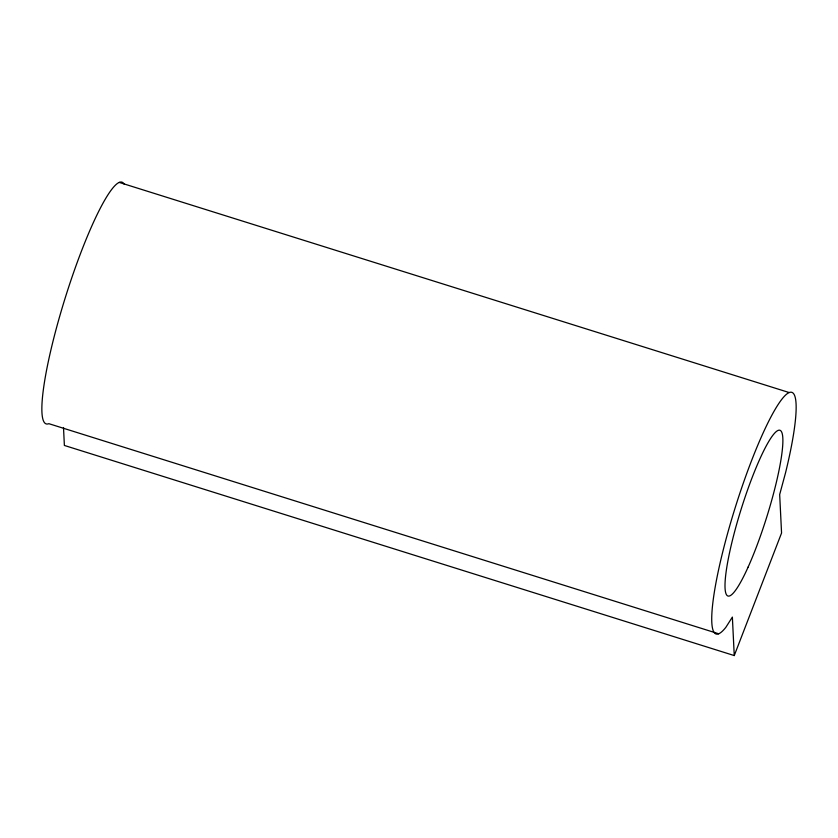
<?xml version="1.0" encoding="UTF-8"?>
<svg xmlns="http://www.w3.org/2000/svg" width="838" height="838" viewBox="0 0 838 838"><rect width="100%" height="100%" fill="white"/><g stroke="black" fill="none" stroke-linecap="round" stroke-linejoin="round"><path stroke-width="1.26" d="M734.256 655.567L781.561 533.02L779.675 494.546L785.552 472.747A126.664 19.525 -72.6 0 0 781.948 399.129A126.664 19.525 -72.6 0 0 722.325 553.593A126.664 19.525 -72.6 0 0 725.928 627.212L732.37 617.093L734.256 655.567L64.379 445.449L63.499 427.495M119.3 182.433L789.176 392.551M718.7 633.79L48.824 423.672A126.664 19.525 -72.6 0 1 65.574 296.746A126.664 19.525 -72.6 0 1 124.129 184.077M748.145 567.033A86.848 13.387 -72.6 0 0 781.414 431.591A86.848 13.387 -72.6 0 0 732.265 540.887A86.848 13.387 -72.6 0 0 748.145 567.033"/></g></svg>
